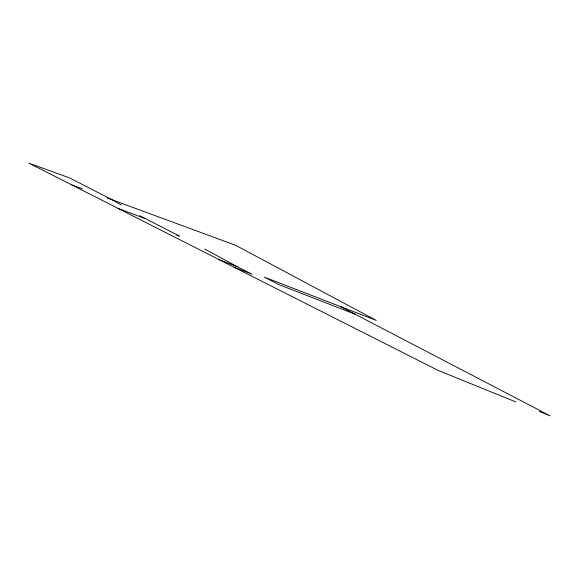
<?xml version="1.0" encoding="UTF-8"?>
<svg xmlns="http://www.w3.org/2000/svg" width="579" height="579" viewBox="0 0 579 579"><rect width="100%" height="100%" fill="white"/><g stroke="black" fill="none" stroke-linecap="round" stroke-linejoin="round"><path stroke-width="0.87" d="M71.897 184.969L82.406 188.841M106.898 197.866L235.624 245.293L376.256 320.39L264.277 277.109L278.875 284.615L354.891 314.108L550.05 415.816L539.339 411.474M118.181 208.454L144.837 218.442M176.704 235.081L179.418 236.109L139.734 215.699M219.101 259.645L237.274 266.673L252.01 274.185L233.916 267.165L28.95 163.184L69.494 177.869L112.507 199.936L121.264 205.002M515.802 401.92L437.963 370.328L233.916 267.165M340.807 306.689L354.891 314.108M204.756 249.064L237.274 266.673"/></g></svg>
